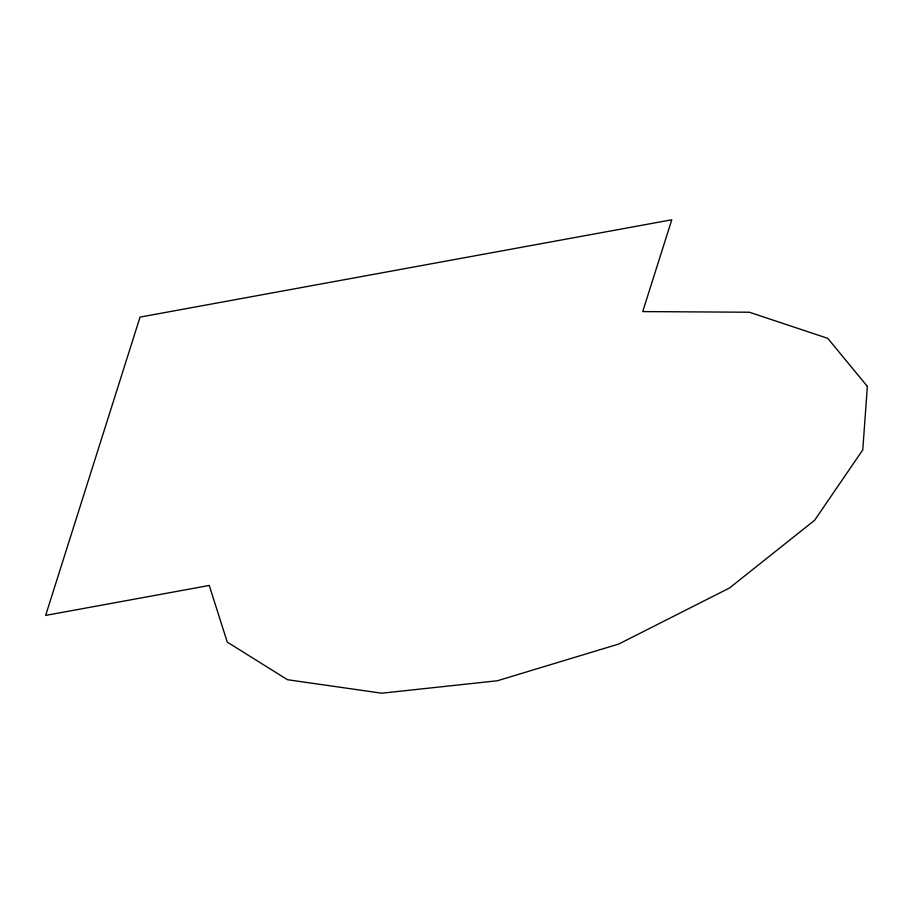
<?xml version="1.0" encoding="UTF-8"?>
<svg xmlns="http://www.w3.org/2000/svg" width="913" height="913" viewBox="0 0 913 913"><rect width="100%" height="100%" fill="white"/><g stroke="black" fill="none" stroke-linecap="round" stroke-linejoin="round"><path stroke-width="1.37" d="M867.35 386.382L862.774 449.881L814.647 520.25L729.476 588.018L618.74 644.042L497.38 680.756L381.76 693.207L287.492 679.717L227.28 642.113L209.248 585.461L45.65 615.408L140.054 317.096L671.763 219.793L642.718 311.584L749.368 312.235L827.771 338.346L867.35 386.382"/></g></svg>
